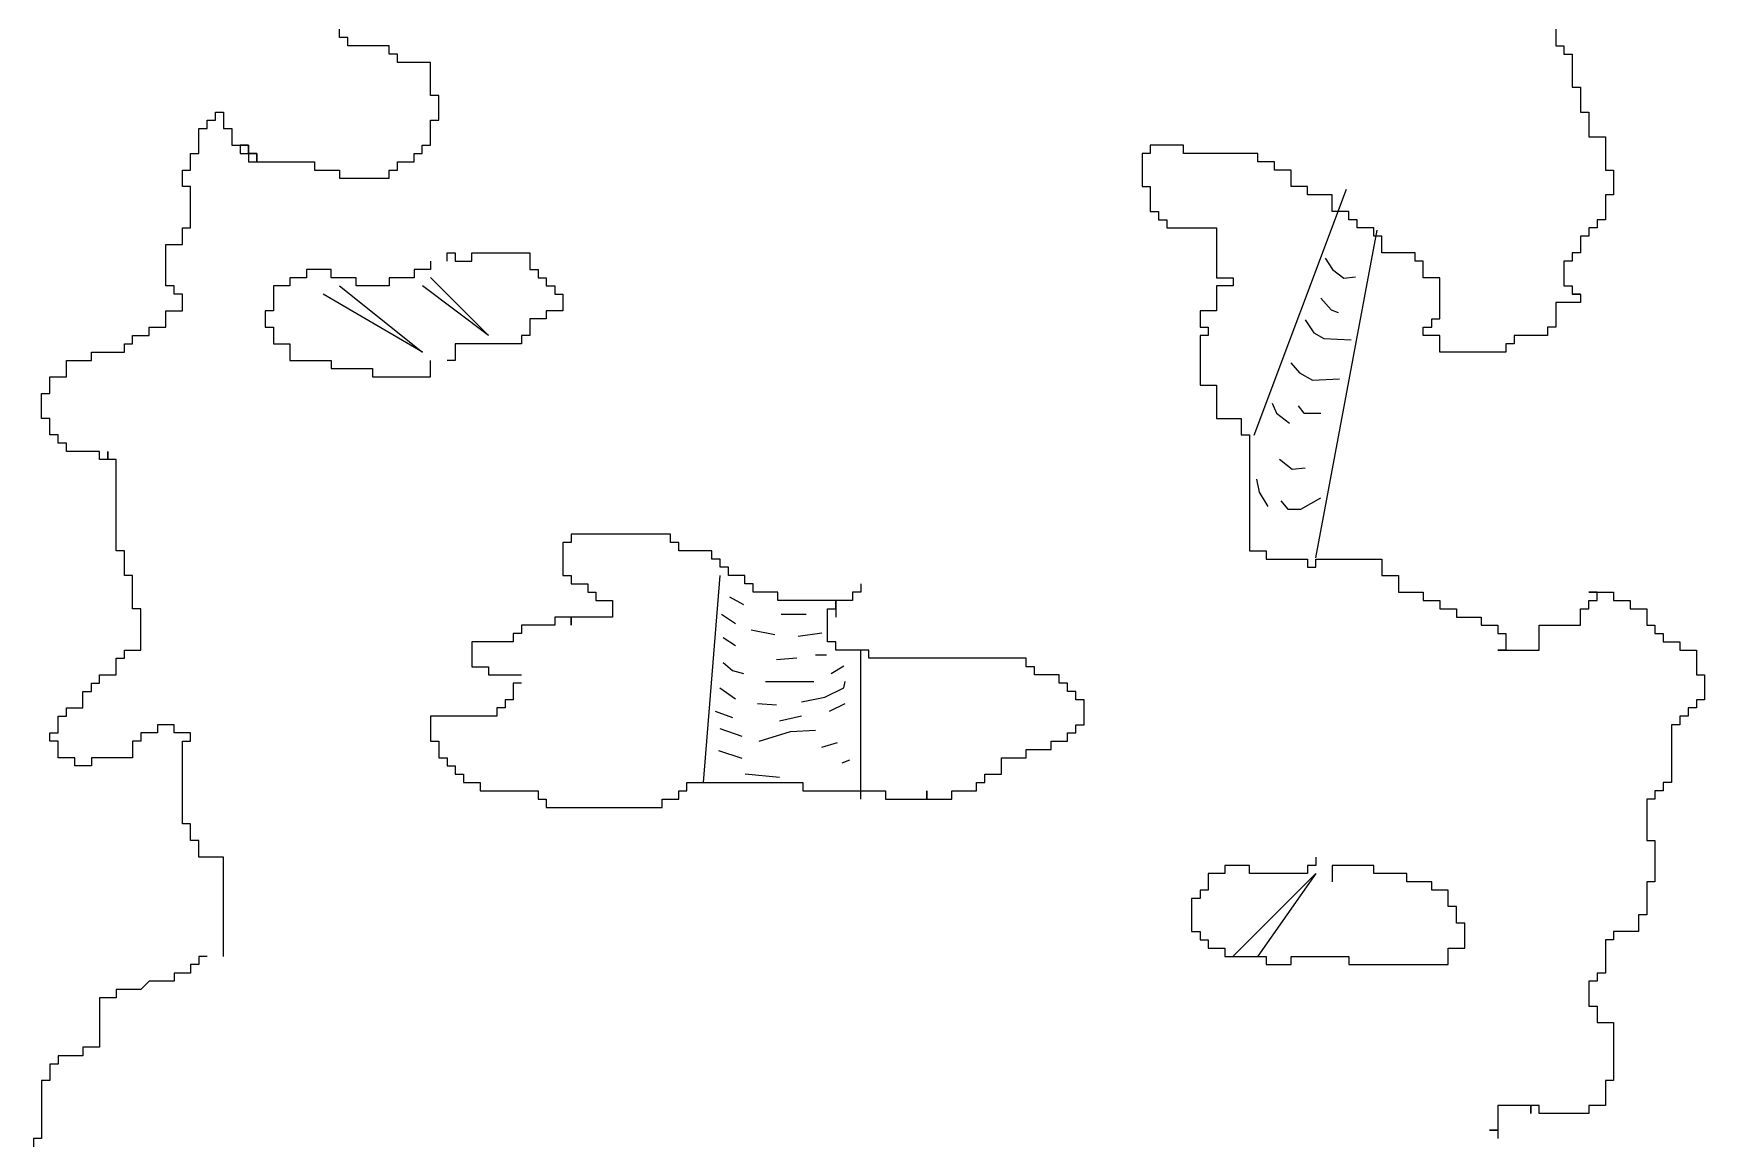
# Model space of a CAD drawing. Header units: millimetres. Extents: x 87938 to 265635, y 330093 to 434310.
# Drawn here: x 129352 to 134672, y 352583 to 356115 of the extents above; entities that cross this region are included whole.
import ezdxf

# ---------------------------------------------------------------- set-up
doc = ezdxf.new("R2010")
doc.units = ezdxf.units.MM

# ---------------------------------------------------------------- blocks, each defined once
blk = doc.blocks.new('A$C3CEF676A')
for p, q in [((969.4, 5713.8), (969.4, 5735.1)), ((990.2, 5713.8), (969.4, 5713.8)), ((990.2, 5692.5), (990.2, 5713.8)), ((4066.9, 5735.1), (4066.9, 5692.5)), ((1032.4, 5692.5), (990.2, 5692.5)), ((1053.6, 5692.5), (1032.4, 5692.5)), ((1095.7, 5692.5), (1053.6, 5692.5)), ((1095.7, 5671.7), (1095.7, 5692.5)), ((1117, 5671.7), (1095.7, 5671.7)), ((1117, 5650.4), (1117, 5671.7)), ((4066.9, 5692.5), (4087.8, 5692.5)), ((4087.8, 5692.5), (4087.8, 5671.7)), ((4087.8, 5671.7), (4109, 5671.7)), ((4109, 5671.7), (4109, 5650.4)), ((1137.9, 5650.4), (1117, 5650.4)), ((1159.1, 5650.4), (1137.9, 5650.4)), ((1180, 5650.4), (1159.1, 5650.4)), ((1201.2, 5650.4), (1180, 5650.4)), ((1201.2, 5629.6), (1201.2, 5650.4)), ((1201.2, 5608.3), (1201.2, 5629.6)), ((4109, 5650.4), (4109, 5629.6)), ((4109, 5629.6), (4109, 5587.4)), ((1201.2, 5587.4), (1201.2, 5608.3)), ((1201.2, 5566.1), (1201.2, 5587.4)), ((4109, 5587.4), (4129.9, 5587.4)), ((4129.9, 5587.4), (4129.9, 5566.1)), ((1222.1, 5566.1), (1201.2, 5566.1)), ((1222.1, 5545.3), (1222.1, 5566.1)), ((1222.1, 5524), (1222.1, 5545.3)), ((4129.9, 5566.1), (4129.9, 5545.3)), ((4129.9, 5545.3), (4129.9, 5524)), ((632.1, 5481.9), (632.1, 5503.2)), ((632.1, 5503.2), (653.4, 5503.2)), ((653.4, 5503.2), (653.4, 5524)), ((653.4, 5524), (674.2, 5524)), ((674.2, 5524), (674.2, 5503.2)), ((674.2, 5503.2), (674.2, 5481.9)), ((1201.2, 5481.9), (1201.2, 5503.2)), ((1201.2, 5503.2), (1222.1, 5503.2)), ((1222.1, 5503.2), (1222.1, 5524)), ((4129.9, 5524), (4151.2, 5524)), ((4151.2, 5524), (4151.2, 5503.2)), ((4151.2, 5503.2), (4151.2, 5481.9)), ((611.3, 5461), (611.3, 5481.9)), ((611.3, 5481.9), (632.1, 5481.9)), ((611.3, 5439.7), (611.3, 5461)), ((674.2, 5481.9), (695.5, 5481.9)), ((695.5, 5481.9), (695.5, 5461)), ((695.5, 5461), (695.5, 5439.7)), ((1201.2, 5461), (1201.2, 5481.9)), ((1201.2, 5439.7), (1201.2, 5461)), ((4151.2, 5481.9), (4151.2, 5461)), ((4151.2, 5461), (4193.3, 5461)), ((4193.3, 5461), (4193.3, 5439.7)), ((590, 5397.6), (590, 5418.4)), ((590, 5418.4), (611.3, 5418.4)), ((611.3, 5418.4), (611.3, 5439.7)), ((695.5, 5439.7), (737.6, 5439.7)), ((737.6, 5439.7), (716.3, 5439.7)), ((716.3, 5439.7), (716.3, 5418.4)), ((716.3, 5418.4), (737.6, 5418.4)), ((737.6, 5439.7), (737.6, 5418.4)), ((737.6, 5418.4), (737.6, 5439.7)), ((737.6, 5418.4), (737.6, 5397.6)), ((758.4, 5418.4), (737.6, 5418.4)), ((737.6, 5418.4), (758.4, 5418.4)), ((758.4, 5397.6), (758.4, 5418.4)), ((758.4, 5418.4), (758.4, 5397.6)), ((1159.1, 5397.6), (1159.1, 5418.4)), ((1159.1, 5418.4), (1180, 5418.4)), ((1180, 5418.4), (1180, 5439.7)), ((1180, 5439.7), (1201.2, 5439.7)), ((3034.1, 5418.4), (3013.3, 5418.4)), ((3013.3, 5418.4), (3013.3, 5397.6)), ((3055.4, 5439.7), (3034.1, 5439.7)), ((3034.1, 5439.7), (3034.1, 5418.4)), ((3076.2, 5439.7), (3055.4, 5439.7)), ((3097.5, 5439.7), (3076.2, 5439.7)), ((3118.8, 5439.7), (3097.5, 5439.7)), ((3118.8, 5418.4), (3118.8, 5439.7)), ((3139.6, 5418.4), (3118.8, 5418.4)), ((3160.9, 5418.4), (3139.6, 5418.4)), ((3181.7, 5418.4), (3160.9, 5418.4)), ((3203, 5418.4), (3181.7, 5418.4)), ((3223.8, 5418.4), (3203, 5418.4)), ((3245.1, 5418.4), (3223.8, 5418.4)), ((3266, 5418.4), (3245.1, 5418.4)), ((3287.2, 5418.4), (3266, 5418.4)), ((3308.1, 5418.4), (3287.2, 5418.4)), ((3308.1, 5397.6), (3308.1, 5418.4)), ((4193.3, 5439.7), (4193.3, 5418.4)), ((4193.3, 5418.4), (4193.3, 5397.6)), ((569.2, 5355.4), (569.2, 5376.3)), ((569.2, 5376.3), (590, 5376.3)), ((590, 5376.3), (590, 5397.6)), ((737.6, 5397.6), (758.4, 5397.6)), ((758.4, 5397.6), (779.7, 5397.6)), ((779.7, 5397.6), (801, 5397.6)), ((801, 5397.6), (821.8, 5397.6)), ((821.8, 5397.6), (843.1, 5397.6)), ((843.1, 5397.6), (863.9, 5397.6)), ((863.9, 5397.6), (885.2, 5397.6)), ((885.2, 5397.6), (906, 5397.6)), ((906, 5397.6), (906, 5376.3)), ((906, 5376.3), (927.3, 5376.3)), ((927.3, 5376.3), (948.1, 5376.3)), ((948.1, 5376.3), (969.4, 5376.3)), ((969.4, 5376.3), (969.4, 5355.4)), ((1095.7, 5355.4), (1095.7, 5376.3)), ((1095.7, 5376.3), (1117, 5376.3)), ((1117, 5376.3), (1117, 5397.6)), ((1117, 5397.6), (1137.9, 5397.6)), ((1137.9, 5397.6), (1159.1, 5397.6)), ((3013.3, 5397.6), (3013.3, 5376.3)), ((3013.3, 5376.3), (3013.3, 5355.4)), ((3350.2, 5397.6), (3308.1, 5397.6)), ((3350.2, 5376.3), (3350.2, 5397.6)), ((3371.5, 5376.3), (3350.2, 5376.3)), ((3392.7, 5376.3), (3371.5, 5376.3)), ((3392.7, 5334.2), (3392.7, 5376.3)), ((4193.3, 5397.6), (4193.3, 5376.3)), ((4193.3, 5376.3), (4214.1, 5376.3)), ((4214.1, 5376.3), (4214.1, 5355.4)), ((569.2, 5334.2), (569.2, 5355.4)), ((590, 5334.2), (569.2, 5334.2)), ((590, 5313.3), (590, 5334.2)), ((969.4, 5355.4), (1011.5, 5355.4)), ((1011.5, 5355.4), (1032.4, 5355.4)), ((1032.4, 5355.4), (1053.6, 5355.4)), ((1053.6, 5355.4), (1074.5, 5355.4)), ((1074.5, 5355.4), (1095.7, 5355.4)), ((3013.3, 5355.4), (3013.3, 5334.2)), ((3013.3, 5334.2), (3034.1, 5334.2)), ((3034.1, 5334.2), (3034.1, 5313.3)), ((3299.2, 4701.5), (3534, 5328)), ((3434.8, 5334.2), (3392.7, 5334.2)), ((3434.8, 5313.3), (3434.8, 5334.2)), ((4214.1, 5355.4), (4214.1, 5334.2)), ((4214.1, 5334.2), (4214.1, 5313.3)), ((590, 5292), (590, 5313.3)), ((590, 5271.2), (590, 5292)), ((3034.1, 5313.3), (3034.1, 5292)), ((3034.1, 5292), (3034.1, 5271.2)), ((3497.8, 5313.3), (3434.8, 5313.3)), ((3497.8, 5292), (3497.8, 5313.3)), ((3497.8, 5271.2), (3497.8, 5292)), ((4214.1, 5313.3), (4193.3, 5313.3)), ((4193.3, 5313.3), (4193.3, 5292)), ((4193.3, 5292), (4193.3, 5271.2)), ((590, 5249.9), (590, 5271.2)), ((590, 5229), (590, 5249.9)), ((3034.1, 5271.2), (3055.4, 5271.2)), ((3055.4, 5271.2), (3055.4, 5249.9)), ((3055.4, 5249.9), (3076.2, 5249.9)), ((3076.2, 5249.9), (3076.2, 5229)), ((3539.9, 5271.2), (3497.8, 5271.2)), ((3539.9, 5249.9), (3539.9, 5271.2)), ((3561.2, 5249.9), (3539.9, 5249.9)), ((3561.2, 5229), (3561.2, 5249.9)), ((4193.3, 5249.9), (4172, 5249.9)), ((4172, 5249.9), (4172, 5229)), ((4193.3, 5271.2), (4193.3, 5249.9)), ((569.2, 5207.7), (569.2, 5229)), ((569.2, 5229), (590, 5229)), ((569.2, 5186.9), (569.2, 5207.7)), ((3076.2, 5229), (3097.5, 5229)), ((3097.5, 5229), (3203, 5229)), ((3203, 5229), (3203, 5165.6)), ((3455.7, 4388.2), (3612.3, 5223.6)), ((3603.3, 5229), (3561.2, 5229)), ((3603.3, 5207.7), (3603.3, 5229)), ((3624.1, 5207.7), (3603.3, 5207.7)), ((3624.1, 5165.6), (3624.1, 5207.7)), ((4129.9, 5207.7), (4129.9, 5186.9)), ((4151.2, 5207.7), (4129.9, 5207.7)), ((4172, 5229), (4151.2, 5229)), ((4151.2, 5229), (4151.2, 5207.7)), ((527, 5165.6), (527, 5186.9)), ((527, 5186.9), (547.9, 5186.9)), ((527, 5144.3), (527, 5165.6)), ((547.9, 5186.9), (569.2, 5186.9)), ((1243.4, 5144.3), (1243.4, 5165.6)), ((1243.4, 5165.6), (1264.2, 5165.6)), ((1264.2, 5165.6), (1264.2, 5144.3)), ((1306.3, 5144.3), (1306.3, 5165.6)), ((1306.3, 5165.6), (1327.6, 5165.6)), ((1327.6, 5165.6), (1348.4, 5165.6)), ((1348.4, 5165.6), (1369.7, 5165.6)), ((1369.7, 5165.6), (1391, 5165.6)), ((1391, 5165.6), (1411.8, 5165.6)), ((1411.8, 5165.6), (1433.1, 5165.6)), ((1433.1, 5165.6), (1453.9, 5165.6)), ((1453.9, 5165.6), (1453.9, 5144.3)), ((3203, 5165.6), (3203, 5144.3)), ((3480, 5152.2), (3498.2, 5122.9)), ((3645.4, 5165.6), (3624.1, 5165.6)), ((3666.7, 5165.6), (3645.4, 5165.6)), ((3708.8, 5165.6), (3666.7, 5165.6)), ((3708.8, 5144.3), (3708.8, 5165.6)), ((4129.9, 5165.6), (4109, 5165.6)), ((4109, 5165.6), (4109, 5144.3)), ((4129.9, 5186.9), (4129.9, 5165.6)), ((527, 5123.5), (527, 5144.3)), ((527, 5102.2), (527, 5123.5)), ((906, 5123.5), (885.2, 5123.5)), ((885.2, 5123.5), (885.2, 5102.2)), ((948.1, 5123.5), (906, 5123.5)), ((948.1, 5102.2), (948.1, 5123.5)), ((1180, 5123.5), (1159.1, 5123.5)), ((1159.1, 5123.5), (1159.1, 5102.2)), ((1201.2, 5123.5), (1180, 5123.5)), ((1201.2, 5144.3), (1201.2, 5123.5)), ((1264.2, 5144.3), (1306.3, 5144.3)), ((1453.9, 5144.3), (1453.9, 5123.5)), ((1453.9, 5123.5), (1475.2, 5123.5)), ((1475.2, 5123.5), (1475.2, 5102.2)), ((3203, 5144.3), (3203, 5102.2)), ((3498.2, 5122.9), (3527.5, 5101)), ((3729.6, 5144.3), (3708.8, 5144.3)), ((3729.6, 5123.5), (3729.6, 5144.3)), ((3729.6, 5102.2), (3729.6, 5123.5)), ((4109, 5144.3), (4087.8, 5144.3)), ((4087.8, 5144.3), (4087.8, 5123.5)), ((4087.8, 5123.5), (4087.8, 5102.2)), ((527, 5081.3), (527, 5102.2)), ((547.9, 5081.3), (527, 5081.3)), ((547.9, 5060), (547.9, 5081.3)), ((821.8, 5081.3), (801, 5081.3)), ((801, 5081.3), (801, 5060)), ((843.1, 5081.3), (821.8, 5081.3)), ((863.9, 5102.2), (843.1, 5102.2)), ((843.1, 5102.2), (843.1, 5081.3)), ((885.2, 5102.2), (863.9, 5102.2)), ((969.4, 5102.2), (948.1, 5102.2)), ((990.2, 5102.2), (969.4, 5102.2)), ((969.6, 5081.5), (1180.3, 4912.8)), ((1011.5, 5102.2), (990.2, 5102.2)), ((1011.5, 5081.3), (1011.5, 5102.2)), ((1032.4, 5081.3), (1011.5, 5081.3)), ((1053.6, 5081.3), (1032.4, 5081.3)), ((1074.5, 5081.3), (1053.6, 5081.3)), ((1095.7, 5081.3), (1074.5, 5081.3)), ((1095.7, 5102.2), (1095.7, 5081.3)), ((1117, 5102.2), (1095.7, 5102.2)), ((1159.1, 5102.2), (1117, 5102.2)), ((1348.8, 4955), (1180.3, 5081.5)), ((1201.3, 5102.6), (1348.8, 4955)), ((1475.2, 5102.2), (1496, 5102.2)), ((1496, 5102.2), (1496, 5081.3)), ((1496, 5081.3), (1517.3, 5081.3)), ((1517.3, 5081.3), (1517.3, 5060)), ((3203, 5102.2), (3245.1, 5102.2)), ((3223.8, 5081.3), (3203, 5081.3)), ((3203, 5081.3), (3203, 5060)), ((3245.1, 5081.3), (3223.8, 5081.3)), ((3245.1, 5102.2), (3245.1, 5081.3)), ((3527.5, 5101), (3556.7, 5104.6)), ((3771.7, 5102.2), (3729.6, 5102.2)), ((3771.7, 5060), (3771.7, 5102.2)), ((4087.8, 5102.2), (4087.8, 5081.3)), ((4087.8, 5081.3), (4109, 5081.3)), ((4109, 5081.3), (4109, 5060)), ((569.2, 5060), (547.9, 5060)), ((569.2, 5039.2), (569.2, 5060)), ((569.2, 5017.9), (569.2, 5039.2)), ((801, 5060), (801, 5039.2)), ((801, 5039.2), (801, 5017.9)), ((1180.3, 4912.8), (927.4, 5060.4)), ((1517.3, 5060), (1538.1, 5060)), ((1538.1, 5060), (1538.1, 5039.2)), ((1538.1, 5039.2), (1538.1, 5017.9)), ((3203, 5060), (3203, 5039.2)), ((3203, 5039.2), (3203, 5017.9)), ((3469, 5049.8), (3494.6, 5020.5)), ((3771.7, 5039.2), (3771.7, 5060)), ((3771.7, 5017.9), (3771.7, 5039.2)), ((4109, 5039.2), (4066.9, 5039.2)), ((4066.9, 5039.2), (4066.9, 4975.8)), ((4109, 5060), (4129.9, 5060)), ((4129.9, 5060), (4109, 5060)), ((4109, 5060), (4129.9, 5060)), ((4129.9, 5039.2), (4109, 5039.2)), ((4129.9, 5060), (4129.9, 5039.2)), ((527, 4997.1), (527, 5017.9)), ((527, 5017.9), (547.9, 5017.9)), ((527, 4975.8), (527, 4997.1)), ((547.9, 5017.9), (569.2, 5017.9)), ((801, 5017.9), (779.7, 5017.9)), ((779.7, 5017.9), (779.7, 4997.1)), ((779.7, 4997.1), (779.7, 4975.8)), ((1496, 4997.1), (1453.9, 4997.1)), ((1453.9, 4997.1), (1453.9, 4975.8)), ((1517.3, 5017.9), (1496, 5017.9)), ((1496, 5017.9), (1496, 4997.1)), ((1538.1, 5017.9), (1517.3, 5017.9)), ((3203, 5017.9), (3160.9, 5017.9)), ((3160.9, 5017.9), (3160.9, 4997.1)), ((3160.9, 4997.1), (3160.9, 4975.8)), ((3428.8, 4994.9), (3450.7, 4962)), ((3494.6, 5020.5), (3512.8, 5013.2)), ((3750.9, 4997.1), (3771.7, 4997.1)), ((3750.9, 4975.8), (3750.9, 4997.1)), ((3771.7, 4997.1), (3771.7, 5017.9)), ((442.4, 4933.6), (442.4, 4954.9)), ((442.4, 4954.9), (463.7, 4954.9)), ((463.7, 4954.9), (484.5, 4954.9)), ((484.5, 4954.9), (484.5, 4975.8)), ((484.5, 4975.8), (505.8, 4975.8)), ((505.8, 4975.8), (527, 4975.8)), ((779.7, 4975.8), (801, 4975.8)), ((801, 4975.8), (801, 4954.9)), ((801, 4954.9), (801, 4933.6)), ((1433.1, 4954.9), (1433.1, 4933.6)), ((1453.9, 4954.9), (1433.1, 4954.9)), ((1453.9, 4975.8), (1453.9, 4954.9)), ((3160.9, 4975.8), (3181.7, 4975.8)), ((3181.7, 4954.9), (3160.9, 4954.9)), ((3160.9, 4954.9), (3160.9, 4933.6)), ((3181.7, 4975.8), (3181.7, 4954.9)), ((3450.7, 4962), (3476.3, 4947.4)), ((3476.3, 4947.4), (3545.7, 4943.7)), ((3729.6, 4954.9), (3729.6, 4975.8)), ((3729.6, 4975.8), (3750.9, 4975.8)), ((3771.7, 4954.9), (3729.6, 4954.9)), ((3771.7, 4912.8), (3771.7, 4954.9)), ((3961.4, 4954.9), (3961.4, 4933.6)), ((4003.5, 4954.9), (3961.4, 4954.9)), ((4045.7, 4954.9), (4003.5, 4954.9)), ((4066.9, 4975.8), (4045.7, 4975.8)), ((4045.7, 4975.8), (4045.7, 4954.9)), ((337.3, 4891.5), (337.3, 4912.8)), ((337.3, 4912.8), (358.2, 4912.8)), ((358.2, 4912.8), (379.4, 4912.8)), ((379.4, 4912.8), (400.3, 4912.8)), ((400.3, 4912.8), (421.5, 4912.8)), ((421.5, 4912.8), (421.5, 4933.6)), ((421.5, 4933.6), (442.4, 4933.6)), ((801, 4933.6), (843.1, 4933.6)), ((843.1, 4933.6), (843.1, 4912.8)), ((843.1, 4912.8), (843.1, 4891.5)), ((1264.2, 4933.6), (1264.2, 4912.8)), ((1285.5, 4933.6), (1264.2, 4933.6)), ((1264.2, 4912.8), (1264.2, 4891.5)), ((1306.3, 4933.6), (1285.5, 4933.6)), ((1327.6, 4933.6), (1306.3, 4933.6)), ((1348.4, 4933.6), (1327.6, 4933.6)), ((1369.7, 4933.6), (1348.4, 4933.6)), ((1391, 4933.6), (1369.7, 4933.6)), ((1411.8, 4933.6), (1391, 4933.6)), ((1433.1, 4933.6), (1411.8, 4933.6)), ((3160.9, 4933.6), (3160.9, 4912.8)), ((3160.9, 4912.8), (3160.9, 4891.5)), ((3793, 4912.8), (3771.7, 4912.8)), ((3813.8, 4912.8), (3793, 4912.8)), ((3835.1, 4912.8), (3813.8, 4912.8)), ((3855.9, 4912.8), (3835.1, 4912.8)), ((3898, 4912.8), (3855.9, 4912.8)), ((3940.2, 4912.8), (3898, 4912.8)), ((3961.4, 4933.6), (3940.2, 4933.6)), ((3940.2, 4933.6), (3940.2, 4912.8)), ((273.9, 4870.6), (273.9, 4891.5)), ((273.9, 4891.5), (295.2, 4891.5)), ((273.9, 4849.3), (273.9, 4870.6)), ((295.2, 4891.5), (316, 4891.5)), ((316, 4891.5), (337.3, 4891.5)), ((843.1, 4891.5), (948.1, 4891.5)), ((948.1, 4891.5), (948.1, 4870.6)), ((948.1, 4870.6), (1011.5, 4870.6)), ((1011.5, 4870.6), (1053.6, 4870.6)), ((1053.6, 4870.6), (1053.6, 4849.3)), ((1201.2, 4849.3), (1201.2, 4891.5)), ((1264.2, 4891.5), (1243.4, 4891.5)), ((3160.9, 4891.5), (3160.9, 4870.6)), ((3160.9, 4870.6), (3160.9, 4849.3)), ((3392.2, 4885.2), (3414.2, 4859.6)), ((3414.2, 4859.6), (3447.1, 4841.3)), ((231.8, 4828.1), (231.8, 4849.3)), ((231.8, 4849.3), (253.1, 4849.3)), ((231.8, 4807.2), (231.8, 4828.1)), ((253.1, 4849.3), (273.9, 4849.3)), ((1053.6, 4849.3), (1117, 4849.3)), ((1117, 4849.3), (1137.9, 4849.3)), ((1137.9, 4849.3), (1201.2, 4849.3)), ((3160.9, 4849.3), (3160.9, 4828.1)), ((3160.9, 4828.1), (3181.7, 4828.1)), ((3181.7, 4828.1), (3203, 4828.1)), ((3203, 4828.1), (3203, 4743.8)), ((3447.1, 4841.3), (3516.5, 4845)), ((210.5, 4785.9), (210.5, 4807.2)), ((210.5, 4807.2), (231.8, 4807.2)), ((210.5, 4765.1), (210.5, 4785.9)), ((3344.7, 4782.8), (3355.7, 4757.2)), ((3410.5, 4775.5), (3425.1, 4757.2)), ((210.5, 4743.8), (210.5, 4765.1)), ((231.8, 4743.8), (210.5, 4743.8)), ((231.8, 4722.9), (231.8, 4743.8)), ((3203, 4743.8), (3266, 4743.8)), ((3266, 4743.8), (3266, 4701.6)), ((3355.7, 4757.2), (3388.6, 4731.6)), ((3425.1, 4757.2), (3469, 4757.2)), ((231.8, 4701.6), (231.8, 4722.9)), ((253.1, 4701.6), (231.8, 4701.6)), ((253.1, 4680.8), (253.1, 4701.6)), ((3266, 4701.6), (3287.2, 4701.6)), ((3287.2, 4701.6), (3287.2, 4406.7)), ((273.9, 4680.8), (253.1, 4680.8)), ((273.9, 4659.5), (273.9, 4680.8)), ((337.3, 4659.5), (273.9, 4659.5)), ((358.2, 4659.5), (337.3, 4659.5)), ((358.2, 4638.7), (358.2, 4659.5)), ((379.4, 4638.7), (379.4, 4659.5)), ((379.4, 4659.5), (379.4, 4638.7)), ((3363, 4640.2), (3395.9, 4614.6)), ((379.4, 4638.7), (358.2, 4638.7)), ((400.3, 4638.7), (379.4, 4638.7)), ((400.3, 4617.4), (400.3, 4638.7)), ((400.3, 4596.5), (400.3, 4617.4)), ((3395.9, 4614.6), (3428.8, 4618.2)), ((400.3, 4575.2), (400.3, 4596.5)), ((400.3, 4553.9), (400.3, 4575.2)), ((3304.5, 4589), (3311.8, 4556.1)), ((3311.8, 4556.1), (3333.8, 4519.5)), ((400.3, 4533.1), (400.3, 4553.9)), ((400.3, 4511.8), (400.3, 4533.1)), ((400.3, 4491), (400.3, 4511.8)), ((3366.6, 4534.1), (3384.9, 4512.2)), ((3384.9, 4512.2), (3417.8, 4512.2)), ((3417.8, 4512.2), (3469, 4541.4)), ((400.3, 4427.5), (400.3, 4491)), ((400.3, 4406.7), (400.3, 4427.5)), ((1559.4, 4427.5), (1538.1, 4427.5)), ((1538.1, 4427.5), (1538.1, 4406.7)), ((1601.5, 4448.8), (1559.4, 4448.8)), ((1559.4, 4448.8), (1559.4, 4427.5)), ((1622.3, 4448.8), (1601.5, 4448.8)), ((1643.6, 4448.8), (1622.3, 4448.8)), ((1664.9, 4448.8), (1643.6, 4448.8)), ((1685.7, 4448.8), (1664.9, 4448.8)), ((1707, 4448.8), (1685.7, 4448.8)), ((1727.8, 4448.8), (1707, 4448.8)), ((1749.1, 4448.8), (1727.8, 4448.8)), ((1769.9, 4448.8), (1749.1, 4448.8)), ((1791.2, 4448.8), (1769.9, 4448.8)), ((1812.1, 4448.8), (1791.2, 4448.8)), ((1812.1, 4427.5), (1812.1, 4448.8)), ((1833.3, 4427.5), (1812.1, 4427.5)), ((1833.3, 4406.7), (1833.3, 4427.5)), ((421.5, 4406.7), (400.3, 4406.7)), ((421.5, 4343.2), (421.5, 4406.7)), ((1538.1, 4406.7), (1538.1, 4385.4)), ((1538.1, 4385.4), (1538.1, 4364.5)), ((1854.2, 4406.7), (1833.3, 4406.7)), ((1875.4, 4406.7), (1854.2, 4406.7)), ((1896.3, 4406.7), (1875.4, 4406.7)), ((1917.6, 4406.7), (1896.3, 4406.7)), ((1917.6, 4385.4), (1917.6, 4406.7)), ((1938.4, 4385.4), (1917.6, 4385.4)), ((1938.4, 4364.5), (1938.4, 4385.4)), ((3287.2, 4406.7), (3329.3, 4406.7)), ((3329.3, 4406.7), (3329.3, 4385.4)), ((3329.3, 4385.4), (3350.2, 4385.4)), ((3350.2, 4385.4), (3371.5, 4385.4)), ((3371.5, 4385.4), (3413.6, 4385.4)), ((3413.6, 4385.4), (3434.8, 4385.4)), ((3434.8, 4385.4), (3434.8, 4364.5)), ((3455.7, 4364.5), (3455.7, 4385.4)), ((3455.7, 4385.4), (3477, 4385.4)), ((3477, 4385.4), (3497.8, 4385.4)), ((3497.8, 4385.4), (3519.1, 4385.4)), ((3519.1, 4385.4), (3539.9, 4385.4)), ((3539.9, 4385.4), (3561.2, 4385.4)), ((3561.2, 4385.4), (3582, 4385.4)), ((3582, 4385.4), (3603.3, 4385.4)), ((3603.3, 4385.4), (3624.1, 4385.4)), ((3624.1, 4385.4), (3624.1, 4364.5)), ((442.4, 4343.2), (421.5, 4343.2)), ((442.4, 4301.1), (442.4, 4343.2)), ((1538.1, 4364.5), (1538.1, 4343.2)), ((1538.1, 4343.2), (1559.4, 4343.2)), ((1559.4, 4343.2), (1559.4, 4322.4)), ((1896.7, 3816.4), (1938.8, 4343.5)), ((1959.7, 4364.5), (1938.4, 4364.5)), ((1959.7, 4343.2), (1959.7, 4364.5)), ((1980.9, 4343.2), (1959.7, 4343.2)), ((2001.8, 4343.2), (1980.9, 4343.2)), ((2001.8, 4322.4), (2001.8, 4343.2)), ((3434.8, 4364.5), (3455.7, 4364.5)), ((3624.1, 4364.5), (3624.1, 4343.2)), ((3624.1, 4343.2), (3645.4, 4343.2)), ((3645.4, 4343.2), (3666.7, 4343.2)), ((3666.7, 4343.2), (3666.7, 4301.1)), ((442.4, 4280.3), (442.4, 4301.1)), ((1559.4, 4322.4), (1580.2, 4322.4)), ((1580.2, 4322.4), (1601.5, 4322.4)), ((1601.5, 4322.4), (1601.5, 4301.1)), ((1601.5, 4301.1), (1622.3, 4301.1)), ((1622.3, 4301.1), (1622.3, 4280.3)), ((2023.1, 4322.4), (2001.8, 4322.4)), ((2023.1, 4301.1), (2023.1, 4322.4)), ((2043.9, 4301.1), (2023.1, 4301.1)), ((2065.2, 4301.1), (2043.9, 4301.1)), ((2086, 4301.1), (2065.2, 4301.1)), ((2086, 4280.3), (2086, 4301.1)), ((2275.7, 4301.1), (2275.7, 4280.3)), ((2297, 4301.1), (2275.7, 4301.1)), ((2297, 4322.4), (2297, 4301.1)), ((3666.7, 4301.1), (3708.8, 4301.1)), ((3708.8, 4301.1), (3729.6, 4301.1)), ((3729.6, 4301.1), (3729.6, 4280.3)), ((4172, 4301.1), (4151.2, 4301.1)), ((4151.2, 4301.1), (4172, 4301.1)), ((4172, 4280.3), (4172, 4301.1)), ((4172, 4301.1), (4193.3, 4301.1)), ((4193.3, 4301.1), (4214.1, 4301.1)), ((4214.1, 4301.1), (4214.1, 4280.3)), ((442.4, 4259), (442.4, 4280.3)), ((463.7, 4259), (442.4, 4259)), ((463.7, 4237.7), (463.7, 4259)), ((1622.3, 4280.3), (1664.9, 4280.3)), ((1664.9, 4280.3), (1664.9, 4259)), ((1664.9, 4259), (1664.9, 4237.7)), ((1962.2, 4289.3), (1998.1, 4269.3)), ((2107.3, 4280.3), (2086, 4280.3)), ((2128.1, 4280.3), (2107.3, 4280.3)), ((2149.4, 4280.3), (2128.1, 4280.3)), ((2170.2, 4280.3), (2149.4, 4280.3)), ((2191.5, 4280.3), (2170.2, 4280.3)), ((2212.3, 4280.3), (2191.5, 4280.3)), ((2233.6, 4280.3), (2212.3, 4280.3)), ((2212.3, 4237.7), (2212.3, 4259)), ((2212.3, 4259), (2233.6, 4259)), ((2254.9, 4280.3), (2233.6, 4280.3)), ((2233.6, 4259), (2233.6, 4280.3)), ((2233.6, 4280.3), (2233.6, 4259)), ((2233.6, 4259), (2233.6, 4237.7)), ((2275.7, 4280.3), (2254.9, 4280.3)), ((3729.6, 4280.3), (3750.9, 4280.3)), ((3750.9, 4280.3), (3771.7, 4280.3)), ((3771.7, 4280.3), (3771.7, 4259)), ((3771.7, 4259), (3813.8, 4259)), ((3813.8, 4259), (3813.8, 4237.7)), ((4129.9, 4216.8), (4129.9, 4259)), ((4129.9, 4259), (4151.2, 4259)), ((4151.2, 4259), (4151.2, 4280.3)), ((4151.2, 4280.3), (4172, 4280.3)), ((4214.1, 4280.3), (4235.4, 4280.3)), ((4235.4, 4280.3), (4256.7, 4280.3)), ((4256.7, 4280.3), (4256.7, 4259)), ((4256.7, 4259), (4298.8, 4259)), ((4298.8, 4259), (4298.8, 4216.8)), ((463.7, 4216.8), (463.7, 4237.7)), ((463.7, 4195.5), (463.7, 4216.8)), ((1433.1, 4216.8), (1433.1, 4195.5)), ((1453.9, 4216.8), (1433.1, 4216.8)), ((1475.2, 4216.8), (1453.9, 4216.8)), ((1496, 4216.8), (1475.2, 4216.8)), ((1517.3, 4216.8), (1496, 4216.8)), ((1538.1, 4237.7), (1517.3, 4237.7)), ((1517.3, 4237.7), (1517.3, 4216.8)), ((1559.4, 4237.7), (1538.1, 4237.7)), ((1580.2, 4237.7), (1559.4, 4237.7)), ((1559.4, 4237.7), (1559.4, 4216.8)), ((1559.4, 4216.8), (1559.4, 4237.7)), ((1601.5, 4237.7), (1580.2, 4237.7)), ((1622.3, 4237.7), (1601.5, 4237.7)), ((1643.6, 4237.7), (1622.3, 4237.7)), ((1664.9, 4237.7), (1643.6, 4237.7)), ((1942.3, 4245.3), (1978.2, 4221.4)), ((2093.9, 4245.3), (2157.7, 4245.3)), ((2212.3, 4174.7), (2212.3, 4237.7)), ((3813.8, 4237.7), (3855.9, 4237.7)), ((3855.9, 4237.7), (3877.2, 4237.7)), ((3877.2, 4237.7), (3877.2, 4216.8)), ((3877.2, 4216.8), (3919.3, 4216.8)), ((3919.3, 4216.8), (3919.3, 4195.5)), ((4024.8, 4195.5), (4024.8, 4216.8)), ((4024.8, 4216.8), (4045.7, 4216.8)), ((4045.7, 4216.8), (4066.9, 4216.8)), ((4066.9, 4216.8), (4087.8, 4216.8)), ((4087.8, 4216.8), (4129.9, 4216.8)), ((4298.8, 4216.8), (4319.6, 4216.8)), ((4319.6, 4216.8), (4319.6, 4195.5)), ((463.7, 4174.7), (463.7, 4195.5)), ((463.7, 4153.4), (463.7, 4174.7)), ((1369.7, 4174.7), (1306.3, 4174.7)), ((1306.3, 4174.7), (1306.3, 4111.3)), ((1411.8, 4174.7), (1369.7, 4174.7)), ((1433.1, 4195.5), (1411.8, 4195.5)), ((1411.8, 4195.5), (1411.8, 4174.7)), ((1946.3, 4185.4), (1978.2, 4165.5)), ((2018.1, 4205.4), (2077.9, 4193.4)), ((2137.8, 4189.4), (2197.6, 4197.4)), ((2233.6, 4174.7), (2212.3, 4174.7)), ((2233.6, 4153.4), (2233.6, 4174.7)), ((3919.3, 4195.5), (3940.2, 4195.5)), ((3940.2, 4195.5), (3940.2, 4174.7)), ((3940.2, 4174.7), (3940.2, 4153.4)), ((4024.8, 4174.7), (4024.8, 4195.5)), ((4024.8, 4153.4), (4024.8, 4174.7)), ((4319.6, 4195.5), (4340.9, 4195.5)), ((4340.9, 4195.5), (4340.9, 4174.7)), ((4340.9, 4174.7), (4361.7, 4174.7)), ((4361.7, 4174.7), (4383, 4174.7)), ((4383, 4174.7), (4383, 4153.4)), ((400.3, 4132.6), (421.5, 4132.6)), ((400.3, 4111.3), (400.3, 4132.6)), ((421.5, 4132.6), (421.5, 4153.4)), ((421.5, 4153.4), (463.7, 4153.4)), ((2081.9, 4129.6), (2133.8, 4133.5)), ((2181.6, 4141.5), (2209.6, 4141.5)), ((2317.8, 4153.4), (2233.6, 4153.4)), ((2297, 3774.2), (2297, 4153.8)), ((2317.8, 4132.6), (2317.8, 4153.4)), ((2718.1, 4132.6), (2317.8, 4132.6)), ((2718.1, 4111.3), (2718.1, 4132.6)), ((3940.2, 4153.4), (3919.3, 4153.4)), ((3919.3, 4153.4), (3940.2, 4153.4)), ((3940.2, 4153.4), (3961.4, 4153.4)), ((3961.4, 4153.4), (3982.7, 4153.4)), ((3982.7, 4153.4), (4024.8, 4153.4)), ((4383, 4153.4), (4403.8, 4153.4)), ((4403.8, 4153.4), (4425.1, 4153.4)), ((4425.1, 4153.4), (4425.1, 4111.3)), ((358.2, 4069.1), (358.2, 4090.4)), ((358.2, 4090.4), (379.4, 4090.4)), ((379.4, 4090.4), (400.3, 4090.4)), ((400.3, 4090.4), (400.3, 4111.3)), ((1306.3, 4111.3), (1348.4, 4111.3)), ((1348.4, 4111.3), (1348.4, 4090.4)), ((1348.4, 4090.4), (1433.1, 4090.4)), ((1946.3, 4121.6), (1970.2, 4101.6)), ((1970.2, 4101.6), (1998.1, 4093.6)), ((2221.5, 4093.6), (2253.5, 4113.6)), ((2739.4, 4111.3), (2718.1, 4111.3)), ((2739.4, 4090.4), (2739.4, 4111.3)), ((2802.3, 4090.4), (2739.4, 4090.4)), ((2802.3, 4069.1), (2802.3, 4090.4)), ((4425.1, 4111.3), (4425.1, 4090.4)), ((4425.1, 4090.4), (4445.9, 4090.4)), ((4445.9, 4090.4), (4445.9, 4069.1)), ((316, 4027), (316, 4048.3)), ((316, 4048.3), (337.3, 4048.3)), ((337.3, 4048.3), (337.3, 4069.1)), ((337.3, 4069.1), (358.2, 4069.1)), ((1433.1, 4069.1), (1411.8, 4069.1)), ((1411.8, 4069.1), (1411.8, 4048.3)), ((1411.8, 4048.3), (1411.8, 4027)), ((1938.3, 4057.7), (1978.2, 4029.7)), ((2054, 4073.7), (2105.8, 4073.7)), ((2105.8, 4073.7), (2177.7, 4073.7)), ((2205.6, 4033.7), (2253.5, 4057.7)), ((2253.5, 4057.7), (2257.5, 4073.7)), ((2823.6, 4069.1), (2802.3, 4069.1)), ((2823.6, 4048.3), (2823.6, 4069.1)), ((2844.9, 4048.3), (2823.6, 4048.3)), ((2844.9, 4027), (2844.9, 4048.3)), ((4445.9, 4069.1), (4445.9, 4048.3)), ((4445.9, 4048.3), (4445.9, 4027)), ((273.9, 3984.9), (273.9, 4006.1)), ((273.9, 4006.1), (316, 4006.1)), ((316, 4006.1), (316, 4027)), ((1391, 4006.1), (1369.7, 4006.1)), ((1369.7, 4006.1), (1369.7, 3984.9)), ((1411.8, 4027), (1391, 4027)), ((1391, 4027), (1391, 4006.1)), ((2034, 4017.8), (2081.9, 4013.8)), ((2145.7, 4021.8), (2205.6, 4033.7)), ((2217.6, 3997.8), (2257.5, 4017.8)), ((2865.7, 4027), (2844.9, 4027)), ((2865.7, 4006.1), (2865.7, 4027)), ((2865.7, 3984.9), (2865.7, 4006.1)), ((4425.1, 4006.1), (4403.8, 4006.1)), ((4403.8, 4006.1), (4403.8, 3984.9)), ((4445.9, 4027), (4425.1, 4027)), ((4425.1, 4027), (4425.1, 4006.1)), ((253.1, 3963.6), (253.1, 3984.9)), ((253.1, 3984.9), (273.9, 3984.9)), ((253.1, 3942.7), (253.1, 3963.6)), ((547.9, 3963.6), (505.8, 3963.6)), ((505.8, 3963.6), (505.8, 3942.7)), ((547.9, 3942.7), (547.9, 3963.6)), ((1222.1, 3984.9), (1201.2, 3984.9)), ((1201.2, 3984.9), (1201.2, 3963.6)), ((1201.2, 3963.6), (1201.2, 3942.7)), ((1243.4, 3984.9), (1222.1, 3984.9)), ((1264.2, 3984.9), (1243.4, 3984.9)), ((1285.5, 3984.9), (1264.2, 3984.9)), ((1306.3, 3984.9), (1285.5, 3984.9)), ((1327.6, 3984.9), (1306.3, 3984.9)), ((1348.4, 3984.9), (1327.6, 3984.9)), ((1369.7, 3984.9), (1348.4, 3984.9)), ((1926.3, 3997.8), (1970.2, 3981.8)), ((2089.9, 3973.8), (2145.7, 3985.8)), ((2844.9, 3942.7), (2844.9, 3963.6)), ((2844.9, 3963.6), (2865.7, 3963.6)), ((2865.7, 3963.6), (2865.7, 3984.9)), ((4383, 3963.6), (4361.7, 3963.6)), ((4361.7, 3963.6), (4361.7, 3921.4)), ((4403.8, 3984.9), (4383, 3984.9)), ((4383, 3984.9), (4383, 3963.6)), ((231.8, 3921.4), (231.8, 3942.7)), ((231.8, 3942.7), (253.1, 3942.7)), ((253.1, 3921.4), (231.8, 3921.4)), ((253.1, 3900.6), (253.1, 3921.4)), ((463.7, 3921.4), (442.4, 3921.4)), ((442.4, 3921.4), (442.4, 3900.6)), ((484.5, 3942.7), (463.7, 3942.7)), ((463.7, 3942.7), (463.7, 3921.4)), ((505.8, 3942.7), (484.5, 3942.7)), ((569.2, 3942.7), (547.9, 3942.7)), ((590, 3942.7), (569.2, 3942.7)), ((569.2, 3900.6), (569.2, 3921.4)), ((569.2, 3921.4), (590, 3921.4)), ((590, 3921.4), (590, 3942.7)), ((1201.2, 3942.7), (1201.2, 3921.4)), ((1201.2, 3921.4), (1222.1, 3921.4)), ((1222.1, 3921.4), (1222.1, 3900.6)), ((1938.3, 3953.9), (1994.1, 3933.9)), ((2038, 3921.9), (2117.8, 3945.9)), ((2117.8, 3945.9), (2181.6, 3949.9)), ((2197.6, 3906), (2237.5, 3918)), ((2781.5, 3900.6), (2781.5, 3921.4)), ((2781.5, 3921.4), (2802.3, 3921.4)), ((2802.3, 3921.4), (2823.6, 3921.4)), ((2823.6, 3921.4), (2823.6, 3942.7)), ((2823.6, 3942.7), (2844.9, 3942.7)), ((4361.7, 3921.4), (4361.7, 3900.6)), ((253.1, 3879.3), (253.1, 3900.6)), ((273.9, 3879.3), (253.1, 3879.3)), ((295.2, 3879.3), (273.9, 3879.3)), ((295.2, 3858.4), (295.2, 3879.3)), ((358.2, 3879.3), (337.3, 3879.3)), ((337.3, 3879.3), (337.3, 3858.4)), ((379.4, 3879.3), (358.2, 3879.3)), ((400.3, 3879.3), (379.4, 3879.3)), ((421.5, 3879.3), (400.3, 3879.3)), ((442.4, 3879.3), (421.5, 3879.3)), ((442.4, 3900.6), (442.4, 3879.3)), ((569.2, 3879.3), (569.2, 3900.6)), ((569.2, 3858.4), (569.2, 3879.3)), ((1222.1, 3900.6), (1222.1, 3879.3)), ((1222.1, 3879.3), (1243.4, 3879.3)), ((1243.4, 3879.3), (1243.4, 3858.4)), ((1934.3, 3898), (1994.1, 3878)), ((2249.5, 3866.1), (2269.4, 3874)), ((2655.1, 3858.4), (2655.1, 3879.3)), ((2655.1, 3879.3), (2676, 3879.3)), ((2676, 3879.3), (2697.3, 3879.3)), ((2697.3, 3879.3), (2718.1, 3879.3)), ((2718.1, 3879.3), (2718.1, 3900.6)), ((2718.1, 3900.6), (2739.4, 3900.6)), ((2739.4, 3900.6), (2760.2, 3900.6)), ((2760.2, 3900.6), (2781.5, 3900.6)), ((4361.7, 3900.6), (4361.7, 3879.3)), ((4361.7, 3879.3), (4361.7, 3858.4)), ((316, 3858.4), (295.2, 3858.4)), ((337.3, 3858.4), (316, 3858.4)), ((569.2, 3837.1), (569.2, 3858.4)), ((569.2, 3816.3), (569.2, 3837.1)), ((1243.4, 3858.4), (1264.2, 3858.4)), ((1264.2, 3858.4), (1264.2, 3837.1)), ((1264.2, 3837.1), (1285.5, 3837.1)), ((1285.5, 3837.1), (1285.5, 3816.3)), ((2002.1, 3838.1), (2089.9, 3830.1)), ((2613, 3816.3), (2613, 3837.1)), ((2613, 3837.1), (2633.9, 3837.1)), ((2633.9, 3837.1), (2655.1, 3837.1)), ((2655.1, 3837.1), (2655.1, 3858.4)), ((4361.7, 3858.4), (4361.7, 3837.1)), ((4361.7, 3837.1), (4361.7, 3816.3)), ((569.2, 3795), (569.2, 3816.3)), ((569.2, 3774.2), (569.2, 3795)), ((1285.5, 3816.3), (1306.3, 3816.3)), ((1306.3, 3816.3), (1327.6, 3816.3)), ((1327.6, 3816.3), (1327.6, 3795)), ((1327.6, 3795), (1348.4, 3795)), ((1348.4, 3795), (1369.7, 3795)), ((1369.7, 3795), (1391, 3795)), ((1391, 3795), (1411.8, 3795)), ((1411.8, 3795), (1433.1, 3795)), ((1433.1, 3795), (1453.9, 3795)), ((1453.9, 3795), (1475.2, 3795)), ((1475.2, 3795), (1475.2, 3774.2)), ((1833.3, 3774.2), (1833.3, 3795)), ((1833.3, 3795), (1854.2, 3795)), ((1854.2, 3816.3), (1875.4, 3816.3)), ((1854.2, 3795), (1854.2, 3816.3)), ((1875.4, 3816.3), (1896.3, 3816.3)), ((1896.3, 3816.3), (1917.6, 3816.3)), ((1917.6, 3816.3), (1938.4, 3816.3)), ((1938.4, 3816.3), (1959.7, 3816.3)), ((1959.7, 3816.3), (1980.9, 3816.3)), ((1980.9, 3816.3), (2001.8, 3816.3)), ((2001.8, 3816.3), (2023.1, 3816.3)), ((2023.1, 3816.3), (2043.9, 3816.3)), ((2043.9, 3816.3), (2065.2, 3816.3)), ((2065.2, 3816.3), (2086, 3816.3)), ((2086, 3816.3), (2149.4, 3816.3)), ((2149.4, 3816.3), (2149.4, 3795)), ((2149.4, 3795), (2191.5, 3795)), ((2191.5, 3795), (2212.3, 3795)), ((2212.3, 3795), (2254.9, 3795)), ((2254.9, 3795), (2275.7, 3795)), ((2275.7, 3795), (2297, 3795)), ((2297, 3795), (2317.8, 3795)), ((2317.8, 3795), (2359.9, 3795)), ((2359.9, 3795), (2359.9, 3774.2)), ((2465.4, 3774.2), (2465.4, 3795)), ((2465.4, 3795), (2465.4, 3774.2)), ((2528.8, 3774.2), (2528.8, 3795)), ((2528.8, 3795), (2549.6, 3795)), ((2549.6, 3795), (2570.9, 3795)), ((2570.9, 3795), (2591.8, 3795)), ((2591.8, 3816.3), (2613, 3816.3)), ((2591.8, 3795), (2591.8, 3816.3)), ((4340.9, 3795), (4319.6, 3795)), ((4319.6, 3795), (4319.6, 3774.2)), ((4361.7, 3816.3), (4340.9, 3816.3)), ((4340.9, 3816.3), (4340.9, 3795)), ((569.2, 3752.9), (569.2, 3774.2)), ((569.2, 3732), (569.2, 3752.9)), ((1475.2, 3774.2), (1496, 3774.2)), ((1496, 3774.2), (1496, 3752.9)), ((1496, 3752.9), (1538.1, 3752.9)), ((1538.1, 3752.9), (1559.4, 3752.9)), ((1559.4, 3752.9), (1580.2, 3752.9)), ((1580.2, 3752.9), (1601.5, 3752.9)), ((1601.5, 3752.9), (1622.3, 3752.9)), ((1622.3, 3752.9), (1643.6, 3752.9)), ((1643.6, 3752.9), (1664.9, 3752.9)), ((1664.9, 3752.9), (1685.7, 3752.9)), ((1685.7, 3752.9), (1707, 3752.9)), ((1707, 3752.9), (1727.8, 3752.9)), ((1727.8, 3752.9), (1749.1, 3752.9)), ((1749.1, 3752.9), (1769.9, 3752.9)), ((1769.9, 3752.9), (1791.2, 3752.9)), ((1791.2, 3752.9), (1791.2, 3774.2)), ((1791.2, 3774.2), (1812.1, 3774.2)), ((1812.1, 3774.2), (1833.3, 3774.2)), ((2359.9, 3774.2), (2381.2, 3774.2)), ((2381.2, 3774.2), (2423.3, 3774.2)), ((2423.3, 3774.2), (2444.1, 3774.2)), ((2444.1, 3774.2), (2465.4, 3774.2)), ((2465.4, 3774.2), (2507.5, 3774.2)), ((2507.5, 3774.2), (2528.8, 3774.2)), ((4298.8, 3774.2), (4298.8, 3752.9)), ((4319.6, 3774.2), (4298.8, 3774.2)), ((4298.8, 3752.9), (4298.8, 3732)), ((569.2, 3710.7), (569.2, 3732)), ((590, 3710.7), (569.2, 3710.7)), ((590, 3668.6), (590, 3710.7)), ((4298.8, 3732), (4298.8, 3710.7)), ((4298.8, 3710.7), (4298.8, 3689.4)), ((611.3, 3668.6), (590, 3668.6)), ((611.3, 3626.5), (611.3, 3668.6)), ((4298.8, 3689.4), (4298.8, 3668.6)), ((4298.8, 3668.6), (4319.6, 3668.6)), ((4319.6, 3668.6), (4319.6, 3647.3)), ((674.2, 3626.5), (611.3, 3626.5)), ((674.2, 3373.2), (674.2, 3626.5)), ((3455.7, 3626.5), (3455.7, 3605.2)), ((4319.6, 3647.3), (4319.6, 3626.5)), ((4319.6, 3626.5), (4319.6, 3605.2)), ((3203, 3584.3), (3181.7, 3584.3)), ((3181.7, 3584.3), (3181.7, 3563)), ((3223.8, 3584.3), (3203, 3584.3)), ((3245.1, 3605.2), (3223.8, 3605.2)), ((3223.8, 3605.2), (3223.8, 3584.3)), ((3266, 3605.2), (3245.1, 3605.2)), ((3245.3, 3373.6), (3456, 3584.5)), ((3287.2, 3605.2), (3266, 3605.2)), ((3287.2, 3584.3), (3287.2, 3605.2)), ((3308.1, 3584.3), (3287.2, 3584.3)), ((3329.3, 3584.3), (3308.1, 3584.3)), ((3456, 3584.5), (3308.5, 3373.6)), ((3350.2, 3584.3), (3329.3, 3584.3)), ((3371.5, 3584.3), (3350.2, 3584.3)), ((3392.7, 3584.3), (3371.5, 3584.3)), ((3413.6, 3584.3), (3392.7, 3584.3)), ((3434.8, 3584.3), (3413.6, 3584.3)), ((3455.7, 3605.2), (3434.8, 3605.2)), ((3434.8, 3605.2), (3434.8, 3584.3)), ((3519.1, 3605.2), (3497.8, 3605.2)), ((3497.8, 3605.2), (3497.8, 3584.3)), ((3497.8, 3584.3), (3497.8, 3563)), ((3539.9, 3605.2), (3519.1, 3605.2)), ((3561.2, 3605.2), (3539.9, 3605.2)), ((3582, 3605.2), (3561.2, 3605.2)), ((3603.3, 3605.2), (3582, 3605.2)), ((3603.3, 3584.3), (3603.3, 3605.2)), ((3624.1, 3584.3), (3603.3, 3584.3)), ((3645.4, 3584.3), (3624.1, 3584.3)), ((3666.7, 3584.3), (3645.4, 3584.3)), ((3687.5, 3584.3), (3666.7, 3584.3)), ((3687.5, 3563), (3687.5, 3584.3)), ((4319.6, 3605.2), (4319.6, 3563)), ((3181.7, 3542.2), (3160.9, 3542.2)), ((3160.9, 3542.2), (3160.9, 3520.9)), ((3181.7, 3563), (3181.7, 3542.2)), ((3708.8, 3563), (3687.5, 3563)), ((3729.6, 3563), (3708.8, 3563)), ((3750.9, 3563), (3729.6, 3563)), ((3750.9, 3542.2), (3750.9, 3563)), ((3793, 3542.2), (3750.9, 3542.2)), ((3793, 3520.9), (3793, 3542.2)), ((4298.8, 3563), (4298.8, 3520.9)), ((4319.6, 3563), (4298.8, 3563)), ((3160.9, 3520.9), (3139.6, 3520.9)), ((3139.6, 3520.9), (3139.6, 3500)), ((3139.6, 3500), (3139.6, 3478.8)), ((3793, 3500), (3793, 3520.9)), ((3813.8, 3500), (3793, 3500)), ((3813.8, 3478.8), (3813.8, 3500)), ((4298.8, 3520.9), (4298.8, 3478.8)), ((3139.6, 3478.8), (3139.6, 3457.9)), ((3139.6, 3457.9), (3139.6, 3436.6)), ((3813.8, 3457.9), (3813.8, 3478.8)), ((3835.1, 3457.9), (3813.8, 3457.9)), ((3835.1, 3436.6), (3835.1, 3457.9)), ((4298.8, 3478.8), (4277.5, 3478.8)), ((4277.5, 3478.8), (4277.5, 3457.9)), ((4277.5, 3457.9), (4277.5, 3436.6)), ((3139.6, 3436.6), (3160.9, 3436.6)), ((3160.9, 3436.6), (3160.9, 3415.8)), ((3160.9, 3415.8), (3181.7, 3415.8)), ((3181.7, 3415.8), (3181.7, 3394.5)), ((3835.1, 3415.8), (3835.1, 3436.6)), ((3835.1, 3394.5), (3835.1, 3415.8)), ((4214.1, 3415.8), (4193.3, 3415.8)), ((4193.3, 3415.8), (4193.3, 3394.5)), ((4235.4, 3436.6), (4214.1, 3436.6)), ((4214.1, 3436.6), (4214.1, 3415.8)), ((4256.7, 3436.6), (4235.4, 3436.6)), ((4277.5, 3436.6), (4256.7, 3436.6)), ((632.1, 3373.2), (611.3, 3373.2)), ((611.3, 3373.2), (611.3, 3352.3)), ((3181.7, 3394.5), (3223.8, 3394.5)), ((3223.8, 3394.5), (3223.8, 3373.2)), ((3223.8, 3373.2), (3245.1, 3373.2)), ((3245.1, 3373.2), (3266, 3373.2)), ((3266, 3373.2), (3287.2, 3373.2)), ((3287.2, 3373.2), (3329.3, 3373.2)), ((3329.3, 3373.2), (3329.3, 3352.3)), ((3392.7, 3352.3), (3392.7, 3373.2)), ((3392.7, 3373.2), (3434.8, 3373.2)), ((3434.8, 3373.2), (3455.7, 3373.2)), ((3455.7, 3373.2), (3477, 3373.2)), ((3477, 3373.2), (3497.8, 3373.2)), ((3497.8, 3373.2), (3519.1, 3373.2)), ((3519.1, 3373.2), (3539.9, 3373.2)), ((3539.9, 3373.2), (3539.9, 3352.3)), ((3793, 3352.3), (3793, 3394.5)), ((3793, 3394.5), (3813.8, 3394.5)), ((3813.8, 3394.5), (3835.1, 3394.5)), ((4193.3, 3394.5), (4193.3, 3373.2)), ((4193.3, 3373.2), (4193.3, 3352.3)), ((590, 3331), (547.9, 3331)), ((547.9, 3331), (547.9, 3310.2)), ((590, 3352.3), (590, 3331)), ((611.3, 3352.3), (590, 3352.3)), ((3329.3, 3352.3), (3371.5, 3352.3)), ((3371.5, 3352.3), (3392.7, 3352.3)), ((3539.9, 3352.3), (3561.2, 3352.3)), ((3561.2, 3352.3), (3582, 3352.3)), ((3582, 3352.3), (3603.3, 3352.3)), ((3603.3, 3352.3), (3624.1, 3352.3)), ((3624.1, 3352.3), (3645.4, 3352.3)), ((3645.4, 3352.3), (3666.7, 3352.3)), ((3666.7, 3352.3), (3687.5, 3352.3)), ((3687.5, 3352.3), (3708.8, 3352.3)), ((3708.8, 3352.3), (3729.6, 3352.3)), ((3729.6, 3352.3), (3750.9, 3352.3)), ((3750.9, 3352.3), (3771.7, 3352.3)), ((3771.7, 3352.3), (3793, 3352.3)), ((4193.3, 3331), (4172, 3331)), ((4172, 3331), (4172, 3310.2)), ((4193.3, 3352.3), (4193.3, 3331)), ((463.7, 3288.9), (400.3, 3288.9)), ((400.3, 3288.9), (400.3, 3268.1)), ((484.5, 3310.2), (463.7, 3288.9)), ((547.9, 3310.2), (484.5, 3310.2)), ((4172, 3310.2), (4151.2, 3310.2)), ((4151.2, 3310.2), (4151.2, 3288.9)), ((4151.2, 3288.9), (4151.2, 3268.1)), ((400.3, 3268.1), (358.2, 3268.1)), ((358.2, 3268.1), (358.2, 3141.7)), ((4151.2, 3268.1), (4151.2, 3246.8)), ((4151.2, 3246.8), (4172, 3246.8)), ((4172, 3246.8), (4172, 3225.9)), ((4172, 3225.9), (4172, 3204.6)), ((4172, 3204.6), (4193.3, 3204.6)), ((4193.3, 3204.6), (4214.1, 3204.6)), ((4214.1, 3204.6), (4214.1, 3183.8)), ((4214.1, 3183.8), (4214.1, 3162.5)), ((4214.1, 3162.5), (4214.1, 3141.7)), ((253.1, 3120.4), (253.1, 3099.1)), ((316, 3120.4), (253.1, 3120.4)), ((358.2, 3141.7), (316, 3141.7)), ((316, 3141.7), (316, 3120.4)), ((4214.1, 3141.7), (4214.1, 3120.4)), ((4214.1, 3120.4), (4214.1, 3099.1)), ((253.1, 3099.1), (231.8, 3099.1)), ((231.8, 3099.1), (231.8, 3056.9)), ((4214.1, 3099.1), (4214.1, 3078.2)), ((4214.1, 3078.2), (4214.1, 3056.9)), ((231.8, 3056.9), (210.5, 3056.9)), ((210.5, 3056.9), (210.5, 2909.7)), ((4214.1, 3056.9), (4193.3, 3056.9)), ((4193.3, 3056.9), (4193.3, 2993.9)), ((3940.2, 2993.9), (3919.3, 2993.9)), ((3919.3, 2993.9), (3919.3, 2972.7)), ((3961.4, 2993.9), (3940.2, 2993.9)), ((4003.5, 2993.9), (3961.4, 2993.9)), ((4024.8, 2993.9), (4003.5, 2993.9)), ((4003.5, 2993.9), (4003.5, 2972.7)), ((4003.5, 2972.7), (4003.5, 2993.9)), ((4024.8, 2972.7), (4024.8, 2993.9)), ((4193.3, 2993.9), (4151.2, 2993.9)), ((4151.2, 2993.9), (4151.2, 2972.7)), ((3919.3, 2972.7), (3919.3, 2951.8)), ((3919.3, 2951.8), (3919.3, 2930.5)), ((4045.7, 2972.7), (4024.8, 2972.7)), ((4066.9, 2972.7), (4045.7, 2972.7)), ((4087.8, 2972.7), (4066.9, 2972.7)), ((4109, 2972.7), (4087.8, 2972.7)), ((4151.2, 2972.7), (4109, 2972.7)), ((210.5, 2909.7), (189.7, 2909.7)), ((189.7, 2909.7), (189.7, 2888.4)), ((3919.3, 2930.5), (3898, 2930.5)), ((3898, 2930.5), (3919.3, 2930.5)), ((3919.3, 2930.5), (3919.3, 2909.7))]:
    blk.add_line(p, q)

msp = doc.modelspace()

# ---------------------------------------------------------------- block references
at = {"xscale": 1.25, "yscale": 1.25, "zscale": 1.25}
msp.add_blockref('A$C3CEF676A', (129114.6, 348959.3), dxfattribs=at)

doc.saveas('drawing.dxf')
